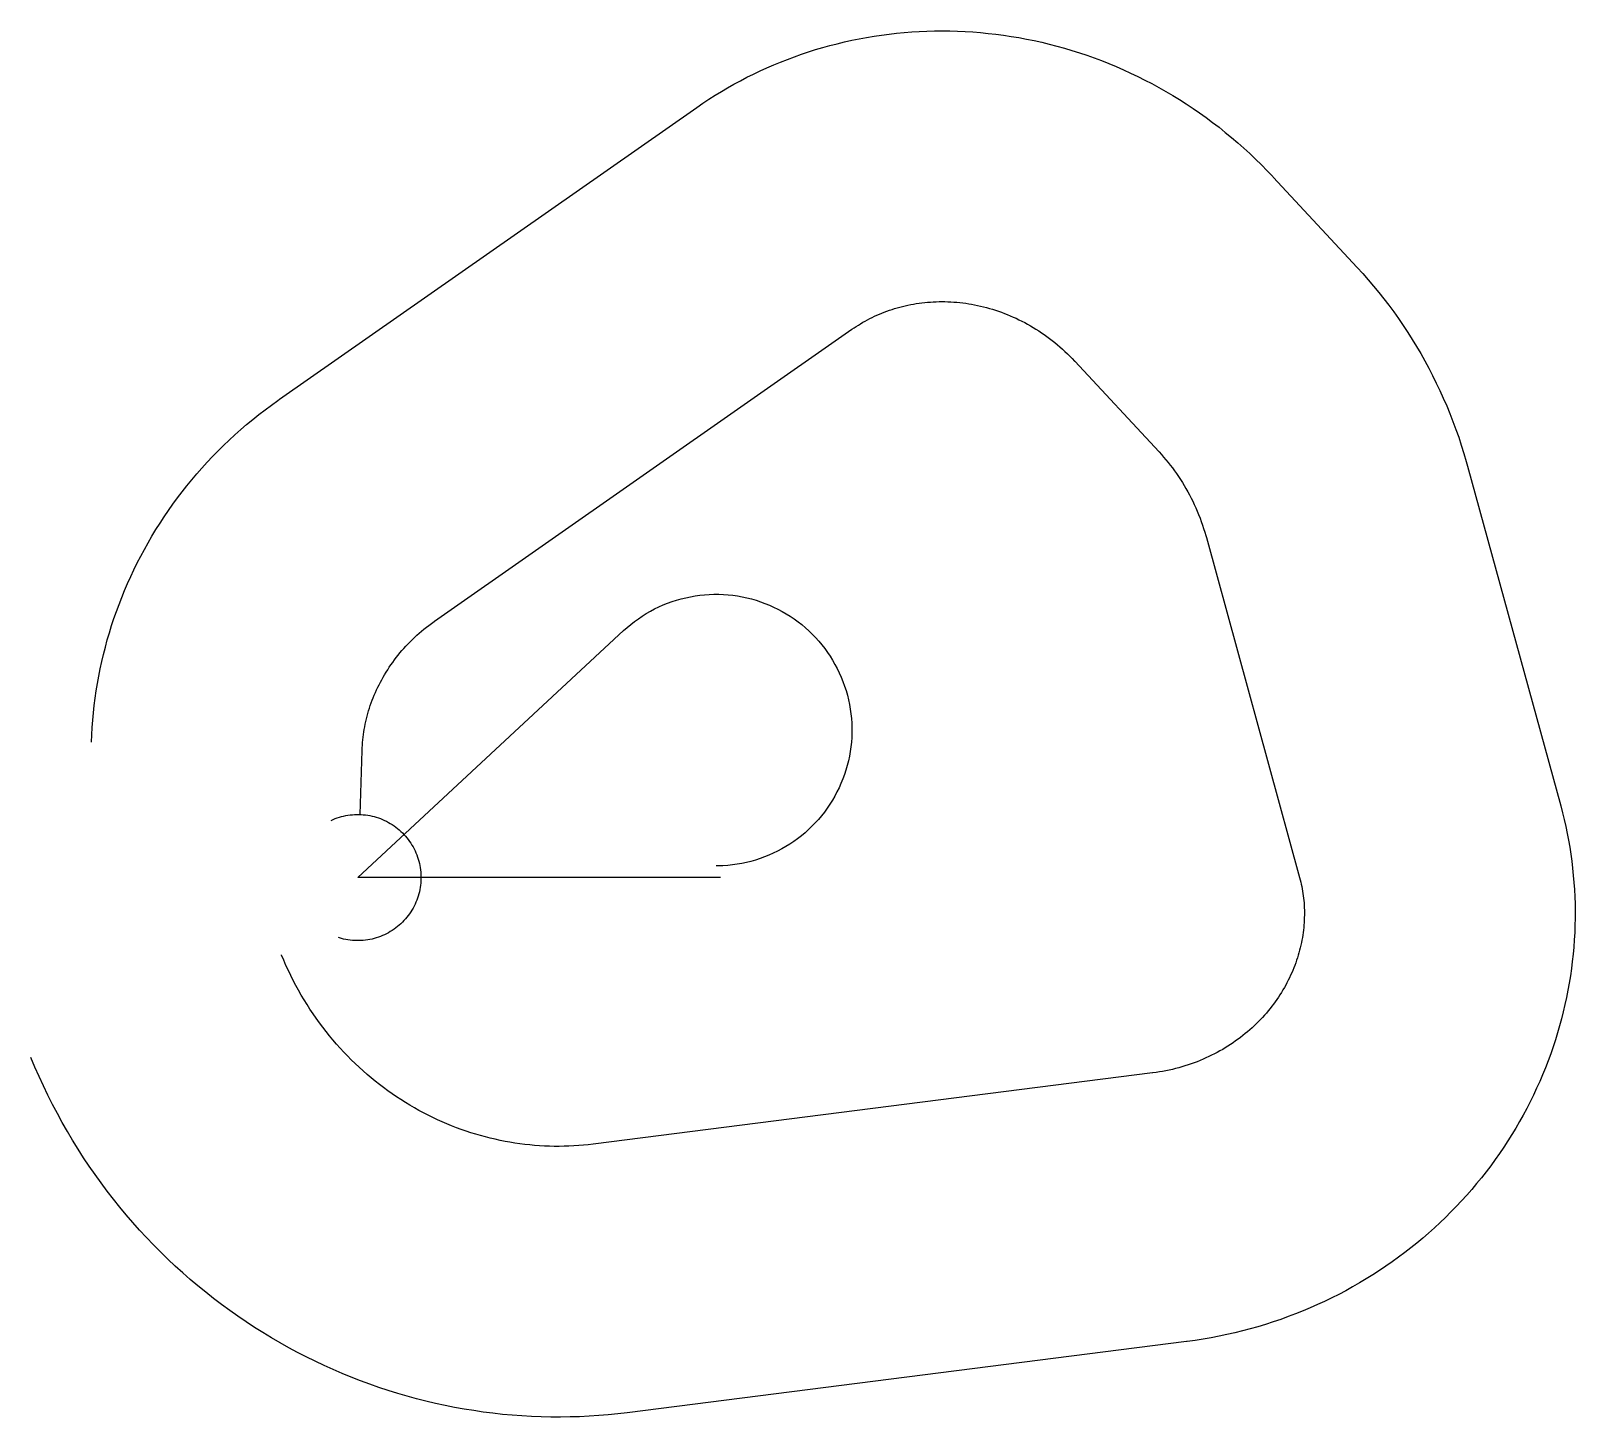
# Model space of a CAD drawing. Header units: metres. Extents: x -5555 to 20682, y -9168 to 14386.
import ezdxf

# ---------------------------------------------------------------- set-up
doc = ezdxf.new("R2010")
doc.units = ezdxf.units.M

msp = doc.modelspace()

# ---------------------------------------------------------------- linework, layer by layer
at = {"layer": 'Boundry', "color": 1}
for p, q in [((-1331, 8127), (5760, 13086)), ((15551, 11903), (16982, 10364)), ((1305, 4357), (8396, 9316)), ((12182, 8772), (13613, 7232)), ((18854, 6991), (20438, 1216)), ((14418, 5775), (16001, 0)), ((39, 1072), (73, 2161)), ((13501, -3321), (3997, -4530)), ((14081, -7885), (4577, -9094))]:
    msp.add_line(p, q, dxfattribs=at)
at = {"layer": 'NorminalTrack', "color": 1}
msp.add_lwpolyline([(6164, 0), (0, 0), (4515, 4196), (4515, 4196), (4575, 4250), (4637, 4302), (4701, 4351), (4766, 4398), (4833, 4443), (4901, 4486), (4971, 4526), (5042, 4564), (5115, 4599), (5188, 4632), (5263, 4662), (5339, 4689), (5415, 4714), (5493, 4736), (5571, 4755), (5650, 4772), (5729, 4786), (5809, 4797), (5889, 4805), (5970, 4811), (6050, 4813), (6131, 4813), (6211, 4810), (6292, 4804), (6372, 4796), (6451, 4784), (6531, 4770), (6609, 4753), (6688, 4734), (6765, 4712), (6842, 4687), (6917, 4659), (6992, 4629), (7065, 4596), (7138, 4560), (7209, 4522), (7278, 4482), (7347, 4439), (7413, 4394), (7479, 4346), (7542, 4297), (7604, 4245), (7663, 4191), (7721, 4135), (7777, 4077), (7831, 4017), (7883, 3955), (7932, 3891), (7979, 3826), (8024, 3759), (8067, 3691), (8107, 3621), (8145, 3550), (8180, 3477), (8212, 3404), (8242, 3329), (8270, 3253), (8295, 3177), (8317, 3099), (8336, 3021), (8353, 2942), (8367, 2863), (8378, 2783), (8386, 2703), (8391, 2622), (8394, 2542), (8394, 2461), (8391, 2381), (8385, 2301), (8377, 2220), (8365, 2141), (8351, 2061), (8334, 1983), (8315, 1904), (8292, 1827), (8267, 1750), (8240, 1675), (8209, 1600), (8176, 1527), (8141, 1454), (8103, 1383), (8063, 1314), (8020, 1245), (7975, 1179), (7927, 1113), (7878, 1050), (7826, 988), (7772, 929), (7716, 871), (7658, 815), (7598, 761), (7536, 710), (7472, 660), (7407, 613), (7340, 568), (7272, 525), (7202, 485), (7131, 447), (7058, 412), (6985, 380), (6910, 350), (6834, 322), (6757, 297), (6680, 275), (6602, 256), (6523, 239), (6444, 225), (6364, 214), (6284, 206), (6203, 201), (6123, 198), (6086, 198)], dxfattribs=at)
at = {"layer": 'WindSpiral', "color": 5}
for points in [[(5760, 13086), (5862, 13156), (5965, 13224), (6070, 13291), (6176, 13355), (6283, 13419), (6391, 13480), (6501, 13539), (6611, 13597), (6723, 13653), (6836, 13706), (6951, 13758), (7066, 13808), (7182, 13856), (7299, 13902), (7417, 13947), (7536, 13989), (7656, 14029), (7777, 14067), (7899, 14103), (8022, 14137), (8145, 14168), (8269, 14198), (8393, 14226), (8519, 14251), (8644, 14274), (8771, 14296), (8898, 14314), (9025, 14331), (9153, 14346), (9282, 14358), (9410, 14368), (9539, 14376), (9669, 14381), (9799, 14385), (9928, 14386), (10058, 14385), (10189, 14381), (10319, 14375), (10449, 14367), (10580, 14357), (10710, 14344), (10840, 14329), (10971, 14312), (11101, 14293), (11231, 14271), (11360, 14247), (11490, 14220), (11619, 14192), (11748, 14161), (11876, 14127), (12004, 14092), (12132, 14054), (12259, 14014), (12385, 13971), (12511, 13927), (12636, 13880), (12761, 13831), (12885, 13779), (13008, 13726), (13130, 13670), (13252, 13612), (13373, 13551), (13492, 13489), (13611, 13424), (13729, 13358), (13846, 13289), (13962, 13218), (14076, 13145), (14190, 13069), (14302, 12992), (14413, 12913), (14523, 12831), (14632, 12748), (14739, 12662), (14845, 12575), (14949, 12486), (15053, 12394), (15154, 12301), (15254, 12206), (15353, 12109), (15450, 12010), (15545, 11910), (15551, 11903)], [(16982, 10364), (17076, 10261), (17168, 10157), (17258, 10051), (17346, 9943), (17433, 9834), (17518, 9723), (17601, 9610), (17682, 9496), (17761, 9380), (17839, 9263), (17914, 9144), (17987, 9024), (18059, 8902), (18128, 8779), (18195, 8655), (18261, 8529), (18324, 8402), (18385, 8274), (18443, 8144), (18500, 8014), (18554, 7882), (18606, 7749), (18656, 7615), (18704, 7480), (18749, 7344), (18792, 7207), (18832, 7070), (18854, 6991)], [(8396, 9316), (8432, 9341), (8468, 9365), (8505, 9388), (8543, 9411), (8581, 9434), (8619, 9455), (8658, 9476), (8698, 9497), (8738, 9517), (8778, 9536), (8819, 9555), (8861, 9573), (8903, 9590), (8945, 9607), (8988, 9623), (9032, 9639), (9076, 9653), (9120, 9667), (9165, 9680), (9210, 9693), (9255, 9705), (9301, 9716), (9347, 9726), (9394, 9735), (9441, 9744), (9488, 9752), (9536, 9759), (9584, 9765), (9632, 9771), (9680, 9775), (9729, 9779), (9778, 9782), (9827, 9784), (9876, 9785), (9926, 9786), (9976, 9785), (10026, 9784), (10076, 9782), (10126, 9779), (10176, 9775), (10227, 9770), (10277, 9764), (10328, 9757), (10379, 9750), (10429, 9741), (10480, 9732), (10531, 9721), (10582, 9710), (10632, 9698), (10683, 9685), (10734, 9671), (10784, 9656), (10835, 9640), (10885, 9623), (10935, 9605), (10985, 9586), (11035, 9567), (11085, 9546), (11135, 9524), (11184, 9502), (11233, 9478), (11282, 9454), (11331, 9429), (11379, 9402), (11427, 9375), (11475, 9347), (11522, 9318), (11569, 9288), (11615, 9257), (11662, 9225), (11707, 9193), (11753, 9159), (11798, 9125), (11842, 9089), (11886, 9053), (11930, 9016), (11973, 8978), (12015, 8939), (12057, 8899), (12098, 8858), (12139, 8817), (12179, 8774), (12182, 8772)], [(-4525, 2303), (-4520, 2427), (-4513, 2552), (-4504, 2676), (-4492, 2801), (-4479, 2925), (-4463, 3049), (-4445, 3174), (-4424, 3298), (-4402, 3422), (-4377, 3545), (-4351, 3669), (-4322, 3792), (-4290, 3915), (-4257, 4037), (-4221, 4159), (-4184, 4280), (-4144, 4401), (-4102, 4522), (-4057, 4642), (-4011, 4761), (-3962, 4880), (-3912, 4998), (-3859, 5115), (-3804, 5231), (-3747, 5347), (-3688, 5461), (-3626, 5575), (-3563, 5688), (-3498, 5800), (-3430, 5911), (-3361, 6021), (-3290, 6130), (-3216, 6238), (-3141, 6344), (-3063, 6450), (-2984, 6554), (-2903, 6657), (-2820, 6759), (-2735, 6859), (-2648, 6958), (-2559, 7056), (-2469, 7152), (-2377, 7246), (-2282, 7340), (-2187, 7431), (-2089, 7521), (-1990, 7610), (-1889, 7697), (-1786, 7782), (-1682, 7866), (-1576, 7948), (-1469, 8028), (-1360, 8106), (-1331, 8127)], [(13613, 7232), (13652, 7189), (13691, 7145), (13729, 7100), (13767, 7054), (13803, 7008), (13839, 6961), (13875, 6913), (13909, 6864), (13943, 6814), (13977, 6764), (14009, 6713), (14040, 6661), (14071, 6609), (14101, 6556), (14130, 6502), (14158, 6448), (14186, 6393), (14212, 6337), (14238, 6281), (14262, 6224), (14286, 6166), (14309, 6108), (14331, 6049), (14352, 5990), (14371, 5930), (14390, 5870), (14408, 5809), (14418, 5775)], [(73, 2161), (75, 2205), (77, 2250), (80, 2294), (85, 2339), (89, 2383), (95, 2428), (102, 2473), (109, 2518), (117, 2562), (126, 2607), (136, 2652), (146, 2697), (158, 2742), (170, 2787), (183, 2832), (197, 2877), (212, 2922), (227, 2966), (244, 3011), (261, 3055), (279, 3100), (298, 3144), (318, 3188), (339, 3232), (360, 3275), (383, 3319), (406, 3362), (430, 3405), (455, 3447), (481, 3490), (507, 3532), (534, 3573), (563, 3615), (592, 3656), (622, 3697), (652, 3737), (684, 3777), (716, 3816), (749, 3855), (783, 3894), (818, 3932), (853, 3970), (890, 4007), (927, 4044), (964, 4080), (1003, 4116), (1042, 4151), (1082, 4185), (1123, 4219), (1165, 4253), (1207, 4285), (1250, 4317), (1294, 4349), (1305, 4357)], [(-453, 972), (-419, 987), (-384, 1001), (-349, 1014), (-314, 1026), (-278, 1036), (-241, 1045), (-205, 1053), (-168, 1059), (-131, 1065), (-93, 1068), (-56, 1071), (-19, 1072), (19, 1072), (56, 1071), (93, 1068), (131, 1065), (168, 1059), (205, 1053), (241, 1045), (278, 1036), (314, 1026), (349, 1014), (384, 1001), (419, 987), (453, 972), (487, 956), (520, 938), (552, 919), (584, 900), (615, 879), (645, 857), (675, 834), (704, 809), (731, 784), (758, 758), (784, 731), (809, 704), (834, 675), (857, 645), (879, 615), (900, 584), (919, 552), (938, 520), (956, 487), (972, 453), (987, 419), (1001, 384), (1014, 349), (1026, 314), (1036, 278), (1045, 241), (1053, 205), (1059, 168), (1065, 131), (1068, 93), (1071, 56), (1072, 19), (1072, -19), (1071, -56), (1068, -93), (1065, -131), (1059, -168), (1053, -205), (1045, -241), (1036, -278), (1026, -314), (1014, -349), (1001, -384), (987, -419), (972, -453), (956, -487), (938, -520), (919, -552), (900, -584), (879, -615), (857, -645), (834, -675), (809, -704), (784, -731), (758, -758), (731, -784), (704, -809), (675, -834), (645, -857), (615, -879), (584, -900), (552, -919), (520, -938), (487, -956), (453, -972), (419, -987), (384, -1001), (349, -1014), (314, -1026), (278, -1036), (241, -1045), (205, -1053), (168, -1059), (131, -1065), (93, -1068), (56, -1071), (19, -1072), (-19, -1072), (-56, -1071), (-93, -1068), (-131, -1065), (-168, -1059), (-205, -1053), (-241, -1045), (-278, -1036), (-314, -1026), (-331, -1020)], [(20438, 1216), (20468, 1101), (20497, 985), (20523, 869), (20548, 751), (20570, 634), (20591, 515), (20609, 396), (20626, 277), (20640, 157), (20652, 37), (20663, -84), (20671, -205), (20677, -326), (20681, -448), (20682, -570), (20682, -692), (20680, -814), (20675, -936), (20668, -1059), (20659, -1181), (20648, -1303), (20635, -1426), (20620, -1548), (20602, -1670), (20582, -1793), (20560, -1914), (20536, -2036), (20510, -2158), (20482, -2279), (20451, -2400), (20419, -2520), (20384, -2640), (20347, -2760), (20308, -2879), (20267, -2997), (20223, -3115), (20178, -3233), (20130, -3350), (20081, -3466), (20029, -3581), (19975, -3696), (19919, -3810), (19861, -3923), (19801, -4035), (19739, -4146), (19675, -4256), (19609, -4366), (19540, -4474), (19470, -4581), (19398, -4687), (19324, -4792), (19248, -4896), (19170, -4999), (19091, -5101), (19009, -5201), (18926, -5300), (18840, -5397), (18753, -5494), (18664, -5588), (18573, -5682), (18481, -5774), (18387, -5864), (18291, -5953), (18193, -6040), (18094, -6126), (17993, -6210), (17891, -6293), (17787, -6373), (17681, -6452), (17574, -6530), (17466, -6605), (17356, -6679), (17244, -6751), (17131, -6821), (17017, -6889), (16902, -6955), (16785, -7020), (16667, -7082), (16548, -7142), (16427, -7201), (16305, -7257), (16182, -7311), (16059, -7363), (15934, -7414), (15808, -7461), (15681, -7507), (15553, -7551), (15424, -7592), (15294, -7632), (15163, -7669), (15032, -7704), (14900, -7736), (14767, -7766), (14633, -7794), (14499, -7820), (14364, -7843), (14229, -7864), (14093, -7883), (14081, -7885)], [(16001, 0), (16011, -38), (16021, -76), (16029, -114), (16037, -153), (16045, -192), (16052, -231), (16058, -270), (16063, -310), (16068, -350), (16072, -391), (16076, -432), (16078, -472), (16081, -514), (16082, -555), (16082, -596), (16082, -638), (16081, -680), (16080, -722), (16078, -764), (16074, -807), (16071, -849), (16066, -892), (16061, -934), (16054, -977), (16048, -1020), (16040, -1063), (16031, -1106), (16022, -1149), (16012, -1192), (16001, -1235), (15990, -1278), (15977, -1321), (15964, -1364), (15950, -1406), (15935, -1449), (15919, -1492), (15903, -1534), (15886, -1577), (15867, -1619), (15849, -1661), (15829, -1703), (15808, -1745), (15787, -1787), (15765, -1828), (15742, -1869), (15718, -1910), (15693, -1951), (15668, -1991), (15642, -2031), (15615, -2071), (15587, -2110), (15559, -2149), (15529, -2188), (15499, -2227), (15468, -2265), (15436, -2302), (15404, -2339), (15371, -2376), (15337, -2412), (15302, -2448), (15266, -2483), (15230, -2518), (15193, -2552), (15155, -2586), (15117, -2619), (15078, -2652), (15038, -2684), (14997, -2716), (14956, -2747), (14914, -2777), (14871, -2807), (14828, -2836), (14784, -2864), (14739, -2892), (14694, -2919), (14648, -2945), (14602, -2971), (14555, -2996), (14507, -3020), (14459, -3043), (14410, -3066), (14361, -3087), (14311, -3109), (14260, -3129), (14209, -3148), (14158, -3167), (14106, -3184), (14053, -3201), (14000, -3217), (13947, -3232), (13893, -3247), (13839, -3260), (13784, -3273), (13729, -3284), (13674, -3295), (13618, -3304), (13562, -3313), (13505, -3321), (13501, -3321)], [(3997, -4530), (3916, -4540), (3834, -4548), (3752, -4555), (3670, -4561), (3587, -4564), (3504, -4567), (3421, -4568), (3338, -4568), (3255, -4566), (3171, -4563), (3088, -4558), (3004, -4552), (2920, -4544), (2837, -4535), (2753, -4524), (2669, -4512), (2585, -4498), (2502, -4483), (2418, -4467), (2334, -4448), (2251, -4429), (2168, -4408), (2085, -4385), (2002, -4361), (1920, -4335), (1838, -4308), (1756, -4280), (1674, -4250), (1593, -4218), (1512, -4185), (1432, -4151), (1352, -4115), (1273, -4077), (1194, -4038), (1115, -3998), (1037, -3956), (960, -3913), (883, -3868), (807, -3822), (732, -3774), (657, -3725), (583, -3675), (510, -3623), (438, -3570), (366, -3515), (295, -3460), (225, -3402), (156, -3344), (88, -3284), (20, -3223), (-46, -3160), (-112, -3097), (-176, -3032), (-239, -2965), (-302, -2898), (-363, -2829), (-423, -2759), (-483, -2688), (-541, -2616), (-597, -2542), (-653, -2468), (-708, -2392), (-761, -2315), (-813, -2238), (-863, -2159), (-913, -2079), (-961, -1998), (-1008, -1916), (-1053, -1833), (-1097, -1749), (-1140, -1665), (-1181, -1579), (-1221, -1492), (-1260, -1405), (-1297, -1317), (-1297, -1316)], [(4577, -9094), (4416, -9113), (4255, -9129), (4093, -9142), (3931, -9153), (3768, -9161), (3605, -9166), (3442, -9168), (3278, -9167), (3114, -9164), (2951, -9157), (2787, -9148), (2623, -9136), (2460, -9121), (2296, -9103), (2132, -9082), (1969, -9058), (1806, -9032), (1644, -9002), (1481, -8970), (1319, -8935), (1158, -8897), (997, -8856), (836, -8812), (677, -8766), (518, -8716), (359, -8664), (201, -8609), (45, -8551), (-111, -8491), (-266, -8427), (-421, -8361), (-574, -8292), (-726, -8220), (-877, -8146), (-1026, -8069), (-1175, -7989), (-1322, -7906), (-1468, -7821), (-1613, -7733), (-1756, -7643), (-1898, -7550), (-2039, -7454), (-2177, -7356), (-2315, -7256), (-2450, -7153), (-2584, -7047), (-2716, -6939), (-2847, -6829), (-2975, -6716), (-3102, -6601), (-3227, -6483), (-3350, -6363), (-3471, -6241), (-3590, -6117), (-3707, -5991), (-3822, -5862), (-3934, -5731), (-4045, -5598), (-4153, -5464), (-4259, -5327), (-4363, -5188), (-4464, -5047), (-4563, -4904), (-4660, -4760), (-4754, -4613), (-4846, -4465), (-4935, -4315), (-5021, -4164), (-5105, -4010), (-5187, -3856), (-5266, -3699), (-5342, -3541), (-5415, -3382), (-5486, -3221), (-5554, -3059), (-5555, -3056)]]:
    msp.add_lwpolyline(points, dxfattribs=at)

doc.saveas('drawing.dxf')
